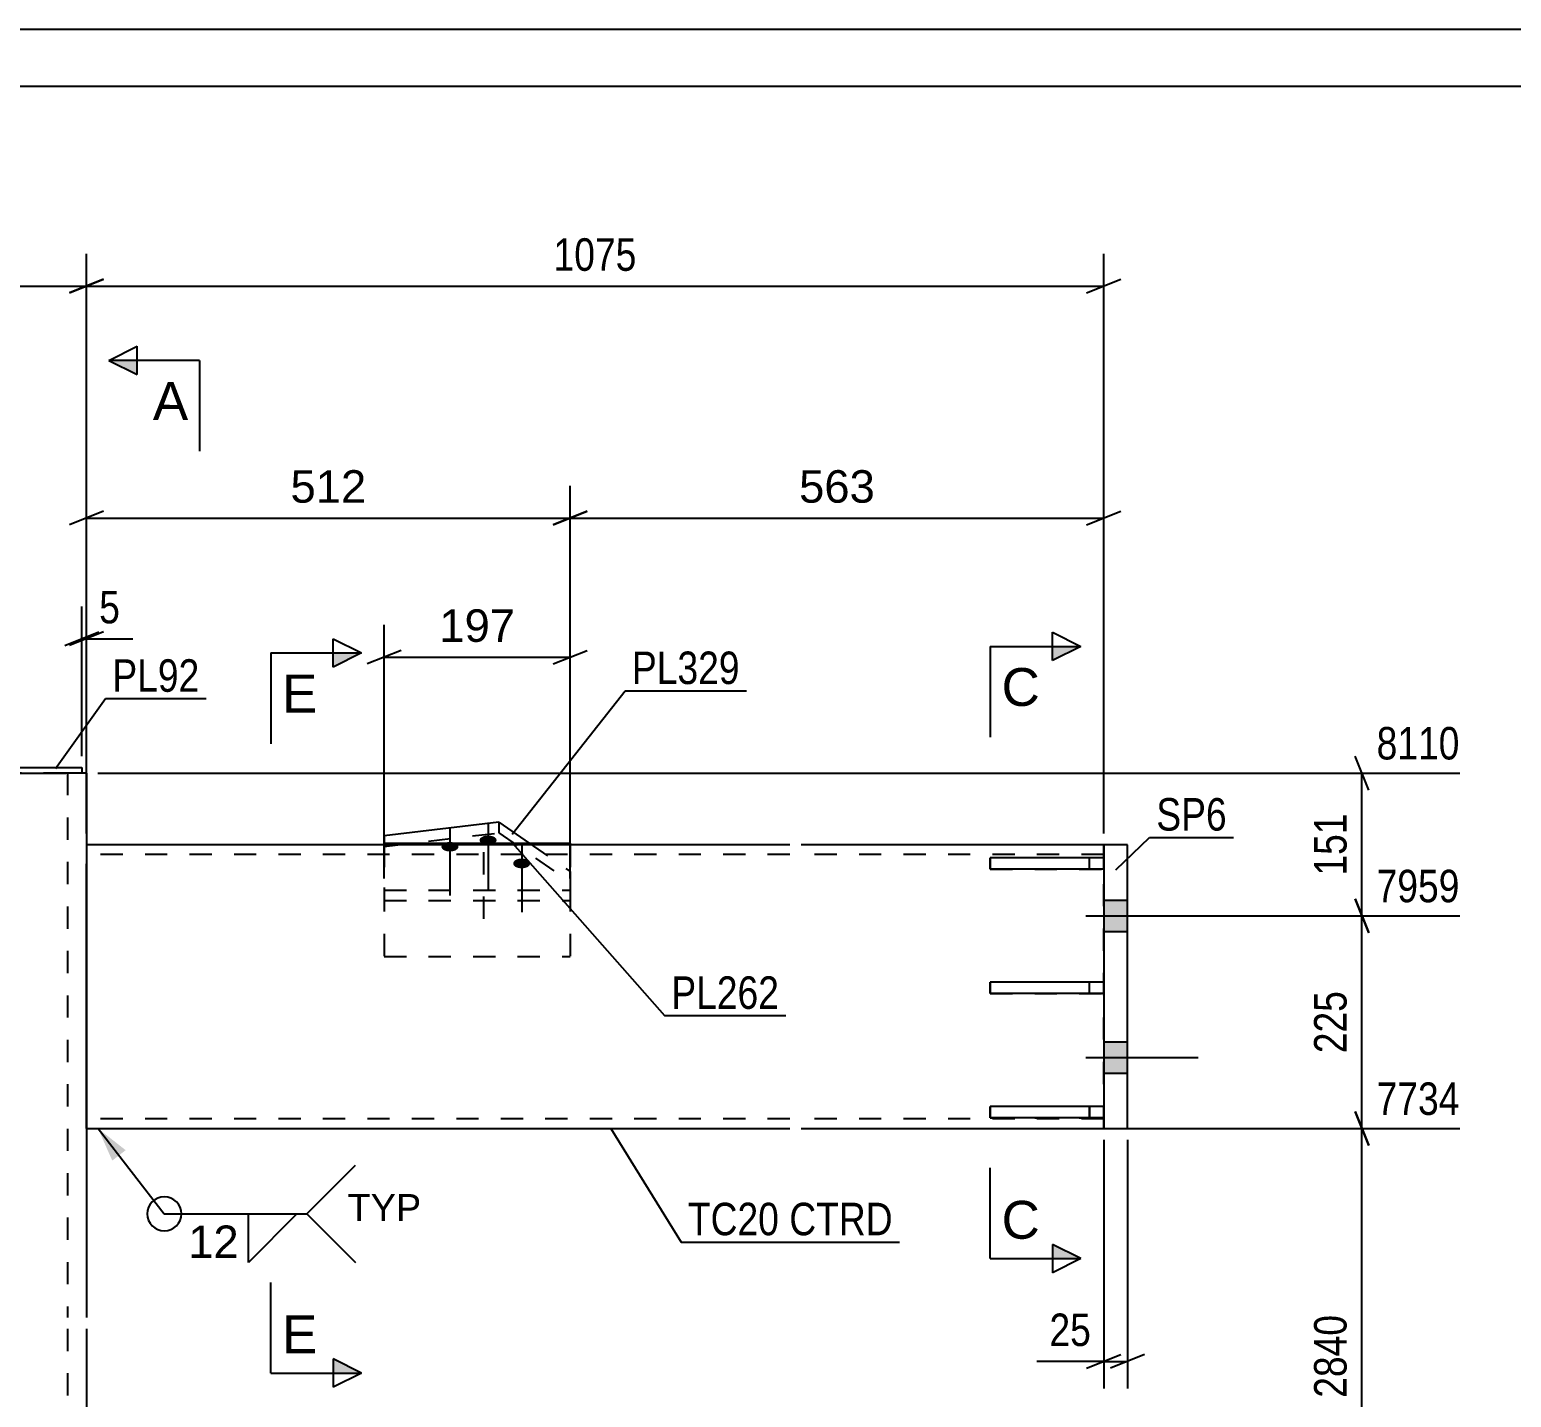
# Model space of a CAD drawing. Header units: millimetres. Extents: x -162 to 432, y -197 to 223.
# Drawn here: x 15.8 to 146.4, y 102.5 to 223.1 of the extents above; entities that cross this region are included whole.
import ezdxf

# ---------------------------------------------------------------- set-up
doc = ezdxf.new("R2010")
doc.units = ezdxf.units.MM
doc.linetypes.add('DXK_LINE_DOT2', pattern=[3.9198, 1.9599, -1.9599])
doc.linetypes.add('DXK_LINE_DOT3', pattern=[5.9187, 2.979, -0.9799, 0.9799, -0.9799])
doc.styles.add('Arial', font='ARIAL.TTF', dxfattribs={"height": 0.2})
doc.styles.add('Arial Narrow', font='ARIALN.TTF', dxfattribs={"height": 0.2})

# ---------------------------------------------------------------- blocks, each defined once
blk = doc.blocks.new('Unknown-284928118-1134')
at = {"color": 5, "linetype": 'Continuous'}
for p, q in [((432.12, 223.11), (-161.88, 223.11)), ((427.12, 218.11), (-156.88, 218.11))]:
    blk.add_line(p, q, dxfattribs=at)
blk = doc.blocks.new('Part-284928118-3013 - 2965')
at = {"color": 2, "linetype": 'Continuous'}
for p, q in [((-20.42, 158.06), (20.42, 158.06)), ((-20.42, 158.06), (-20.42, 157.56)), ((20.42, 158.06), (20.42, 157.56)), ((-20.42, 157.56), (-19.02, 157.56)), ((20.42, 157.56), (19.02, 157.56))]:
    blk.add_line(p, q, dxfattribs=at)
at = {"color": 7, "linetype": 'DXK_LINE_DOT2'}
blk.add_line((19.02, 157.56), (-19.02, 157.56), dxfattribs=at)
blk = doc.blocks.new('Part-284928118-3038 - 2965')
at = {"color": 2, "linetype": 'Continuous'}
for p, q in [((110.5, 151.22), (110.5, 150.08)), ((112.59, 151.22), (110.5, 151.22)), ((112.59, 126.22), (112.59, 151.22)), ((110.5, 149.08), (110.5, 139.12)), ((110.5, 138.12), (110.5, 128.16)), ((110.5, 127.16), (110.5, 126.22)), ((110.5, 126.22), (112.59, 126.22))]:
    blk.add_line(p, q, dxfattribs=at)
at = {"color": 7, "linetype": 'DXK_LINE_DOT2'}
for p, q in [((110.5, 150.08), (110.5, 149.08)), ((110.5, 139.12), (110.5, 138.12)), ((110.5, 128.16), (110.5, 127.16))]:
    blk.add_line(p, q, dxfattribs=at)
blk = doc.blocks.new('Part-284928118-2979 - 2965')
at = {"linetype": 'Continuous'}
blk.add_hatch(color=2, dxfattribs=at).paths.add_polyline_path([(0, 29.23), (-0.8, 30.63), (0.8, 30.63)])
at = {"color": 7, "linetype": 'DXK_LINE_DOT3'}
for p, q in [((0, 109.56), (0, 167.56)), ((0, 30.17), (0, 108.56)), ((0, -10), (0, 29.17))]:
    blk.add_line(p, q, dxfattribs=at)
at = {"color": 2, "linetype": 'Continuous'}
for p, q in [((-20.83, 157.56), (-20.83, 109.56)), ((-20.83, 157.56), (-20.42, 157.56)), ((-19.02, 157.56), (19.02, 157.56)), ((20.83, 157.56), (20.42, 157.56)), ((20.83, 157.56), (20.83, 109.56)), ((-20.83, 108.56), (-20.83, 30.17)), ((20.83, 108.56), (20.83, 30.17)), ((0, 29.23), (-0.8, 30.63)), ((-0.8, 30.63), (0.8, 30.63)), ((0.8, 30.63), (0, 29.23)), ((-20.83, 29.17), (-20.83, 12.5)), ((20.83, 29.17), (20.83, 12.5))]:
    blk.add_line(p, q, dxfattribs=at)
at = {"color": 7, "linetype": 'DXK_LINE_DOT2'}
for p, q in [((-19.04, 157.56), (-20.42, 157.56)), ((-19.02, 157.56), (-19.86, 157.56)), ((-19.17, 157.56), (-19.17, 109.56)), ((-19.04, 157.56), (-19.02, 157.56)), ((20.42, 157.56), (18.68, 157.56)), ((19.17, 157.56), (19.17, 109.56)), ((-19.17, 108.56), (-19.17, 30.17)), ((19.17, 108.56), (19.17, 30.17)), ((-19.17, 29.17), (-19.17, 0)), ((19.17, 29.17), (19.17, 0)), ((-20.83, 12.5), (-20.83, 0)), ((20.83, 12.5), (20.83, 0)), ((-20.83, 0), (20.83, 0))]:
    blk.add_line(p, q, dxfattribs=at)
at = {"color": 2, "linetype": 'Continuous'}
blk.add_circle((0, 30.13), 1, dxfattribs=at)
blk = doc.blocks.new('Bolt-284928118-2981 - 2965')
at = {"linetype": 'Continuous'}
for points in [[(110.5, 146.35), (110.5, 143.6), (112.59, 143.6), (112.59, 146.35)], [(110.5, 146.35), (110.5, 143.6), (112.59, 143.6), (112.59, 146.35)], [(110.5, 133.85), (110.5, 131.1), (112.59, 131.1), (112.59, 133.85)], [(110.5, 133.85), (110.5, 131.1), (112.59, 131.1), (112.59, 133.85)]]:
    blk.add_hatch(color=1, dxfattribs=at).paths.add_polyline_path(points)
at = {"color": 1, "linetype": 'Continuous'}
for p, q in [((110.5, 146.35), (112.59, 146.35)), ((110.5, 146.35), (112.59, 146.35)), ((108.92, 144.97), (118.84, 144.97)), ((108.92, 144.97), (118.84, 144.97)), ((110.5, 143.6), (112.59, 143.6)), ((110.5, 143.6), (112.59, 143.6)), ((110.5, 133.85), (112.59, 133.85)), ((110.5, 133.85), (112.59, 133.85)), ((108.92, 132.47), (118.84, 132.47)), ((108.92, 132.47), (118.84, 132.47)), ((110.5, 131.1), (112.59, 131.1)), ((110.5, 131.1), (112.59, 131.1))]:
    blk.add_line(p, q, dxfattribs=at)
blk = doc.blocks.new('Part-284928118-3183 - 2965')
at = {"color": 2, "linetype": 'Continuous'}
for p, q in [((57.18, 153.23), (47.08, 152.03)), ((57.18, 153.23), (59.86, 151.38)), ((47.08, 152.03), (47.08, 151.38))]:
    blk.add_line(p, q, dxfattribs=at)
at = {"color": 7, "linetype": 'DXK_LINE_DOT2'}
for p, q in [((57.18, 153.23), (57.18, 152.29)), ((47.08, 151.09), (57.18, 152.29)), ((57.18, 152.29), (63.48, 147.95)), ((47.08, 151.38), (47.08, 146.31)), ((59.86, 151.38), (63.48, 148.89)), ((63.48, 148.89), (63.48, 146.31)), ((47.08, 147.25), (63.48, 147.25)), ((47.08, 146.31), (63.48, 146.31))]:
    blk.add_line(p, q, dxfattribs=at)
blk = doc.blocks.new('Part-284928118-3100 - 2965')
at = {"color": 2, "linetype": 'Continuous'}
for p, q in [((20.84, 151.22), (20.84, 149.56)), ((82.84, 151.22), (20.84, 151.22)), ((110.5, 151.22), (83.84, 151.22)), ((20.84, 126.22), (20.84, 149.56)), ((20.84, 126.22), (82.84, 126.22)), ((83.84, 126.22), (110.5, 126.22))]:
    blk.add_line(p, q, dxfattribs=at)
at = {"color": 7, "linetype": 'DXK_LINE_DOT2'}
for p, q in [((82.84, 150.39), (20.84, 150.39)), ((110.5, 150.39), (83.84, 150.39)), ((110.5, 126.22), (110.5, 151.22)), ((20.84, 127.06), (20.84, 127.12)), ((82.84, 127.06), (20.84, 127.06)), ((110.5, 127.06), (83.84, 127.06))]:
    blk.add_line(p, q, dxfattribs=at)
blk = doc.blocks.new('Part-284928118-3151 - 2965')
at = {"color": 2, "linetype": 'Continuous'}
for p, q in [((47.08, 151.38), (47.08, 151.22)), ((47.08, 151.38), (63.48, 151.38)), ((63.48, 151.38), (63.48, 151.22))]:
    blk.add_line(p, q, dxfattribs=at)
at = {"color": 7, "linetype": 'DXK_LINE_DOT2'}
for p, q in [((47.08, 151.22), (47.08, 141.38)), ((63.48, 151.22), (63.48, 141.38)), ((47.08, 141.38), (63.48, 141.38))]:
    blk.add_line(p, q, dxfattribs=at)
blk = doc.blocks.new('Bolt-284928118-3152 - 2965')
at = {"linetype": 'Continuous'}
for points in [[(56.24, 151.22), (56.08, 151.23), (55.93, 151.25), (55.8, 151.3), (55.68, 151.36), (55.59, 151.43), (55.52, 151.51), (55.49, 151.59), (55.49, 151.68), (55.52, 151.77), (55.59, 151.85), (55.68, 151.92), (55.8, 151.98), (55.93, 152.02), (56.08, 152.05), (56.24, 152.06), (56.39, 152.05), (56.54, 152.02), (56.68, 151.98), (56.79, 151.92), (56.89, 151.85), (56.95, 151.77), (56.98, 151.68), (56.98, 151.59), (56.95, 151.51), (56.89, 151.43), (56.79, 151.36), (56.68, 151.3), (56.54, 151.25), (56.39, 151.23)], [(52.88, 150.64), (52.72, 150.65), (52.57, 150.68), (52.44, 150.72), (52.32, 150.78), (52.23, 150.86), (52.16, 150.94), (52.13, 151.02), (52.13, 151.11), (52.16, 151.2), (52.23, 151.28), (52.32, 151.35), (52.44, 151.41), (52.57, 151.45), (52.72, 151.48), (52.88, 151.49), (53.03, 151.48), (53.18, 151.45), (53.32, 151.41), (53.43, 151.35), (53.53, 151.28), (53.59, 151.2), (53.62, 151.11), (53.62, 151.02), (53.59, 150.94), (53.53, 150.86), (53.43, 150.78), (53.32, 150.72), (53.18, 150.68), (53.03, 150.65)], [(59.2, 149.16), (59.04, 149.17), (58.89, 149.2), (58.76, 149.24), (58.64, 149.3), (58.55, 149.38), (58.49, 149.46), (58.45, 149.55), (58.45, 149.64), (58.49, 149.73), (58.55, 149.81), (58.64, 149.88), (58.76, 149.94), (58.89, 149.99), (59.04, 150.02), (59.2, 150.03), (59.35, 150.02), (59.5, 149.99), (59.64, 149.94), (59.76, 149.88), (59.85, 149.81), (59.91, 149.73), (59.94, 149.64), (59.94, 149.55), (59.91, 149.46), (59.85, 149.38), (59.76, 149.3), (59.64, 149.24), (59.5, 149.2), (59.35, 149.17)]]:
    blk.add_hatch(color=1, dxfattribs=at).paths.add_polyline_path(points)
at = {"color": 1, "linetype": 'Continuous'}
for p, q in [((56.24, 153.2), (56.24, 147.33)), ((52.88, 152.63), (52.88, 146.76)), ((59.2, 151.16), (59.2, 145.29))]:
    blk.add_line(p, q, dxfattribs=at)
at = {"color": 1, "linetype": 'DXK_LINE_DOT2'}
blk.add_line((55.84, 150.59), (55.84, 144.72), dxfattribs=at)
blk = doc.blocks.new('Part-284928118-3153 - 2965')
at = {"color": 7, "linetype": 'DXK_LINE_DOT2'}
for p, q in [((110.5, 139.12), (100.5, 139.12)), ((100.5, 139.12), (100.5, 138.12)), ((109.25, 138.12), (109.25, 139.12)), ((110.5, 138.12), (110.5, 139.12)), ((100.5, 138.12), (110.5, 138.12))]:
    blk.add_line(p, q, dxfattribs=at)
blk = doc.blocks.new('Part-284928118-3154 - 2965')
at = {"color": 7, "linetype": 'DXK_LINE_DOT2'}
for p, q in [((110.5, 150.08), (100.5, 150.08)), ((100.5, 150.08), (100.5, 149.08)), ((100.5, 149.08), (110.5, 149.08)), ((109.25, 149.08), (109.25, 150.08)), ((110.5, 149.08), (110.5, 150.08))]:
    blk.add_line(p, q, dxfattribs=at)
blk = doc.blocks.new('Part-284928118-3155 - 2965')
at = {"color": 7, "linetype": 'DXK_LINE_DOT2'}
for p, q in [((110.5, 128.16), (100.5, 128.16)), ((100.5, 128.16), (100.5, 127.16)), ((109.25, 128.16), (109.25, 127.16)), ((110.5, 127.16), (110.5, 128.16)), ((100.5, 127.16), (110.5, 127.16))]:
    blk.add_line(p, q, dxfattribs=at)
blk = doc.blocks.new('Part-284928118-3156 - 2965')
at = {"color": 2, "linetype": 'Continuous'}
for p, q in [((110.5, 139.12), (100.5, 139.12)), ((100.5, 138.12), (100.5, 139.12)), ((110.5, 139.12), (110.5, 138.12)), ((110.5, 138.12), (100.5, 138.12))]:
    blk.add_line(p, q, dxfattribs=at)
at = {"color": 7, "linetype": 'DXK_LINE_DOT2'}
blk.add_line((109.25, 138.12), (109.25, 139.12), dxfattribs=at)
blk = doc.blocks.new('Part-284928118-3157 - 2965')
at = {"color": 2, "linetype": 'Continuous'}
for p, q in [((110.5, 150.08), (100.5, 150.08)), ((100.5, 149.08), (100.5, 150.08)), ((110.5, 149.08), (100.5, 149.08)), ((110.5, 150.08), (110.5, 149.08))]:
    blk.add_line(p, q, dxfattribs=at)
at = {"color": 7, "linetype": 'DXK_LINE_DOT2'}
blk.add_line((109.25, 149.08), (109.25, 150.08), dxfattribs=at)
blk = doc.blocks.new('Part-284928118-3158 - 2965')
at = {"color": 2, "linetype": 'Continuous'}
for p, q in [((110.5, 128.16), (100.5, 128.16)), ((100.5, 127.16), (100.5, 128.16)), ((110.5, 128.16), (110.5, 127.16)), ((110.5, 127.16), (100.5, 127.16))]:
    blk.add_line(p, q, dxfattribs=at)
at = {"color": 7, "linetype": 'DXK_LINE_DOT2'}
blk.add_line((109.25, 127.16), (109.25, 128.16), dxfattribs=at)
blk = doc.blocks.new('StraightDimension-284928118-3188 - 2965')
at = {"color": 7, "linetype": 'Continuous'}
for p, q in [((110.5, 125.22), (110.5, 103.29)), ((112.59, 125.22), (112.59, 103.29)), ((109, 105.09), (112, 106.29)), ((114.09, 106.29), (111.09, 105.09)), ((110.5, 105.69), (104.6, 105.69)), ((110.5, 105.69), (104.6, 105.69)), ((110.5, 105.69), (112.59, 105.69))]:
    blk.add_line(p, q, dxfattribs=at)
at = {"color": 0}
blk.add_wipeout([(109.98, 106.44), (109.98, 110.64), (105.12, 110.64), (105.12, 106.44)], dxfattribs=at)
at = {"color": 3, "style": 'Arial Narrow'}
blk.add_text('25', height=2.863, dxfattribs=at).set_placement((105.72, 107.04))
blk = doc.blocks.new('StraightDimension-284928118-3196 - 2965')
at = {"color": 7, "linetype": 'Continuous'}
for p, q in [((47.08, 148.25), (47.08, 170.63)), ((63.48, 148.25), (63.48, 170.63)), ((48.58, 168.38), (45.58, 167.18)), ((47.08, 167.78), (63.48, 167.78)), ((61.98, 167.18), (64.98, 168.38))]:
    blk.add_line(p, q, dxfattribs=at)
at = {"color": 0}
blk.add_wipeout([(59.21, 168.53), (59.21, 172.73), (51.34, 172.73), (51.34, 168.53)], dxfattribs=at)
at = {"color": 3, "style": 'Arial'}
blk.add_text('197', height=2.865, dxfattribs=at).set_placement((51.94, 169.13))
blk = doc.blocks.new('StraightDimension-284928118-3278 - 2965')
at = {"color": 7, "linetype": 'Continuous'}
for p, q in [((20.42, 159.06), (20.42, 172.26)), ((20.83, 158.56), (20.83, 172.26)), ((18.92, 168.81), (21.92, 170.01)), ((22.33, 170.01), (19.33, 168.81)), ((20.42, 169.41), (20.83, 169.41)), ((20.83, 169.41), (24.91, 169.41)), ((20.83, 169.41), (24.91, 169.41))]:
    blk.add_line(p, q, dxfattribs=at)
at = {"color": 0}
blk.add_wipeout([(24.39, 170.16), (24.39, 174.36), (21.36, 174.36), (21.36, 170.16)], dxfattribs=at)
at = {"color": 3, "style": 'Arial Narrow'}
blk.add_text('5', height=2.86, dxfattribs=at).set_placement((21.96, 170.76))
blk = doc.blocks.new('StraightDimension-284928118-3300 - 2965')
at = {"color": 7, "linetype": 'Continuous'}
for p, q in [((20.84, 152.22), (20.84, 203.35)), ((110.5, 152.22), (110.5, 203.35)), ((22.34, 201.1), (19.34, 199.9)), ((20.84, 200.5), (110.5, 200.5)), ((109, 199.9), (112, 201.1))]:
    blk.add_line(p, q, dxfattribs=at)
at = {"color": 0}
blk.add_wipeout([(69.93, 201.25), (69.93, 205.45), (61.41, 205.45), (61.41, 201.25)], dxfattribs=at)
at = {"color": 3, "style": 'Arial Narrow'}
blk.add_text('1075', height=2.863, dxfattribs=at).set_placement((62.01, 201.85))
blk = doc.blocks.new('StraightDimension-284928118-3308 - 2965')
at = {"color": 7, "linetype": 'Continuous'}
for p, q in [((-20.83, 152.22), (-20.83, 203.35)), ((20.84, 152.22), (20.84, 203.35)), ((-19.33, 201.1), (-22.33, 199.9)), ((-20.83, 200.5), (20.84, 200.5)), ((19.34, 199.9), (22.34, 201.1))]:
    blk.add_line(p, q, dxfattribs=at)
at = {"color": 0}
blk.add_wipeout([(3.34, 201.25), (3.34, 205.45), (-3.34, 205.45), (-3.34, 201.25)], dxfattribs=at)
at = {"color": 3, "style": 'Arial Narrow'}
blk.add_text('500', height=2.863, dxfattribs=at).set_placement((-2.74, 201.85))
blk = doc.blocks.new('StraightDimension-284928118-3417 - 2965')
at = {"color": 7, "linetype": 'Continuous'}
for p, q in [((63.48, 150.86), (63.48, 182.9)), ((110.5, 152.22), (110.5, 182.9)), ((64.98, 180.65), (61.98, 179.45)), ((109, 179.45), (112, 180.65)), ((63.48, 180.05), (110.5, 180.05))]:
    blk.add_line(p, q, dxfattribs=at)
at = {"color": 0}
blk.add_wipeout([(90.93, 180.8), (90.93, 185), (83.05, 185), (83.05, 180.8)], dxfattribs=at)
at = {"color": 3, "style": 'Arial'}
blk.add_text('563', height=2.865, dxfattribs=at).set_placement((83.65, 181.4))
blk = doc.blocks.new('StraightDimension-284928118-3425 - 2965')
at = {"color": 7, "linetype": 'Continuous'}
for p, q in [((20.84, 152.22), (20.84, 182.9)), ((63.48, 150.86), (63.48, 182.9)), ((22.34, 180.65), (19.34, 179.45)), ((61.98, 179.45), (64.98, 180.65)), ((20.84, 180.05), (63.48, 180.05))]:
    blk.add_line(p, q, dxfattribs=at)
at = {"color": 0}
blk.add_wipeout([(46.09, 180.8), (46.09, 185), (38.22, 185), (38.22, 180.8)], dxfattribs=at)
at = {"color": 3, "style": 'Arial'}
blk.add_text('512', height=2.865, dxfattribs=at).set_placement((38.82, 181.4))
blk = doc.blocks.new('StraightDimension-284928118-7248 - 2965')
at = {"color": 7, "linetype": 'Continuous'}
for p, q in [((133.86, 156.06), (132.66, 159.06)), ((21.83, 157.56), (141.88, 157.56)), ((133.26, 144.97), (133.26, 157.56)), ((132.66, 146.47), (133.86, 143.47)), ((113.59, 144.97), (141.88, 144.97))]:
    blk.add_line(p, q, dxfattribs=at)
at = {"color": 0}
blk.add_wipeout([(132.51, 154.61), (128.31, 154.61), (128.31, 147.92), (132.51, 147.92)], dxfattribs=at)
at = {"color": 3, "style": 'Arial Narrow'}
blk.add_text('151', height=2.863, rotation=90.0002, dxfattribs=at).set_placement((131.91, 148.52))
at = {"color": 0, "linetype": 'Continuous'}
blk.add_wipeout([(142.48, 158.16), (142.48, 162.36), (133.96, 162.36), (133.96, 158.16)], dxfattribs=at)
at = {"color": 3, "linetype": 'Continuous', "style": 'Arial Narrow'}
blk.add_text('8110', height=2.863, dxfattribs=at).set_placement((134.56, 158.76))
blk = doc.blocks.new('StraightDimension-284928118-7249 - 2965')
at = {"color": 7, "linetype": 'Continuous'}
for p, q in [((133.86, 143.47), (132.66, 146.47)), ((113.59, 144.97), (141.88, 144.97)), ((133.26, 126.22), (133.26, 144.97)), ((132.66, 127.72), (133.86, 124.72)), ((111.5, 126.22), (141.88, 126.22))]:
    blk.add_line(p, q, dxfattribs=at)
at = {"color": 0}
blk.add_wipeout([(132.51, 138.94), (128.31, 138.94), (128.31, 132.26), (132.51, 132.26)], dxfattribs=at)
at = {"color": 3, "style": 'Arial Narrow'}
blk.add_text('225', height=2.863, rotation=90.0002, dxfattribs=at).set_placement((131.91, 132.86))
at = {"color": 0, "linetype": 'Continuous'}
blk.add_wipeout([(142.48, 145.57), (142.48, 149.77), (133.96, 149.77), (133.96, 145.57)], dxfattribs=at)
at = {"color": 3, "linetype": 'Continuous', "style": 'Arial Narrow'}
blk.add_text('7959', height=2.863, dxfattribs=at).set_placement((134.56, 146.17))
blk = doc.blocks.new('StraightDimension-284928118-7250 - 2965')
at = {"color": 7, "linetype": 'Continuous'}
for p, q in [((133.86, 124.72), (132.66, 127.72)), ((111.5, 126.22), (141.88, 126.22)), ((133.26, 86.06), (133.26, 126.22)), ((132.66, 87.56), (133.86, 84.56)), ((66.83, 86.06), (141.88, 86.06))]:
    blk.add_line(p, q, dxfattribs=at)
at = {"color": 0}
blk.add_wipeout([(132.51, 110.4), (128.31, 110.4), (128.31, 101.88), (132.51, 101.88)], dxfattribs=at)
at = {"color": 3, "style": 'Arial Narrow'}
blk.add_text('2840', height=2.863, rotation=90.0002, dxfattribs=at).set_placement((131.91, 102.48))
at = {"color": 0, "linetype": 'Continuous'}
blk.add_wipeout([(142.48, 126.82), (142.48, 131.02), (133.96, 131.02), (133.96, 126.82)], dxfattribs=at)
at = {"color": 3, "linetype": 'Continuous', "style": 'Arial Narrow'}
blk.add_text('7734', height=2.863, dxfattribs=at).set_placement((134.56, 127.42))
blk = doc.blocks.new('Mark-284928118-3096 - 2965')
at = {"color": 0}
for points in [[(81.89, 116.81), (81.89, 119.81), (73.85, 119.81), (73.85, 116.81)], [(91.91, 116.81), (91.91, 119.81), (82.79, 119.81), (82.79, 116.81)]]:
    blk.add_wipeout(points, dxfattribs=at)
for points in [[(81.89, 116.81), (81.89, 119.81), (73.85, 119.81), (73.85, 116.81)], [(91.91, 116.81), (91.91, 119.81), (82.79, 119.81), (82.79, 116.81)]]:
    blk.add_wipeout(points, dxfattribs=at)
at = {"color": 30, "linetype": 'Continuous'}
for p, q in [((67.07, 126.22), (73.25, 116.21)), ((73.25, 116.21), (92.51, 116.21))]:
    blk.add_line(p, q, dxfattribs=at)
at = {"color": 3, "style": 'Arial Narrow'}
for s, p in [('TC20', (73.85, 116.81)), ('CTRD', (82.79, 116.81))]:
    blk.add_text(s, height=2.863, dxfattribs=at).set_placement(p)
blk = doc.blocks.new('Mark-284928118-3034 - 2965')
at = {"color": 0}
blk.add_wipeout([(121.35, 152.49), (121.35, 155.49), (115.14, 155.49), (115.14, 152.49)], dxfattribs=at)
blk.add_wipeout([(121.35, 152.49), (121.35, 155.49), (115.14, 155.49), (115.14, 152.49)], dxfattribs=at)
at = {"color": 30, "linetype": 'Continuous'}
for p, q in [((111.56, 149.04), (114.54, 151.89)), ((114.54, 151.89), (121.95, 151.89))]:
    blk.add_line(p, q, dxfattribs=at)
at = {"color": 3, "style": 'Arial Narrow'}
blk.add_text('SP6', height=2.863, dxfattribs=at).set_placement((115.14, 152.49))
blk = doc.blocks.new('Mark-284928118-3179 - 2965')
at = {"color": 0}
blk.add_wipeout([(78.42, 165.41), (78.42, 168.41), (68.92, 168.41), (68.92, 165.41)], dxfattribs=at)
blk.add_wipeout([(78.42, 165.41), (78.42, 168.41), (68.92, 168.41), (68.92, 165.41)], dxfattribs=at)
at = {"color": 30, "linetype": 'Continuous'}
for p, q in [((58.35, 152.16), (68.32, 164.81)), ((68.32, 164.81), (79.02, 164.81))]:
    blk.add_line(p, q, dxfattribs=at)
at = {"color": 3, "style": 'Arial Narrow'}
blk.add_text('PL329', height=2.863, dxfattribs=at).set_placement((68.92, 165.41))
blk = doc.blocks.new('Mark-284928118-3009 - 2965')
at = {"color": 0}
blk.add_wipeout([(30.79, 164.73), (30.79, 167.73), (23.12, 167.73), (23.12, 164.73)], dxfattribs=at)
blk.add_wipeout([(30.79, 164.73), (30.79, 167.73), (23.12, 167.73), (23.12, 164.73)], dxfattribs=at)
at = {"color": 30, "linetype": 'Continuous'}
for p, q in [((18.11, 157.95), (22.52, 164.13)), ((22.52, 164.13), (31.39, 164.13))]:
    blk.add_line(p, q, dxfattribs=at)
at = {"color": 3, "style": 'Arial Narrow'}
blk.add_text('PL92', height=2.863, dxfattribs=at).set_placement((23.12, 164.73))
blk = doc.blocks.new('SectionMark-284928118-3537 - 2965')
at = {"linetype": 'Continuous'}
for points in [[(106, 167.48), (106, 168.73), (108.5, 168.73)], [(106, 114.75), (106, 116), (108.5, 114.75)]]:
    blk.add_hatch(color=6, dxfattribs=at).paths.add_polyline_path(points)
at = {"color": 6, "linetype": 'Continuous'}
for p, q in [((106, 167.48), (106, 169.98)), ((106, 169.98), (108.5, 168.73)), ((100.5, 168.73), (100.5, 160.73)), ((100.5, 168.73), (108.5, 168.73)), ((108.5, 168.73), (106, 167.48)), ((100.5, 114.75), (100.5, 122.75)), ((108.5, 114.75), (106, 116)), ((106, 116), (106, 113.5)), ((100.5, 114.75), (108.5, 114.75)), ((108.5, 114.75), (106, 113.5))]:
    blk.add_line(p, q, dxfattribs=at)
at = {"color": 0, "linetype": 'Continuous'}
for points in [[(104.87, 163.48), (104.87, 166.98), (101.5, 166.98), (101.5, 163.48)], [(104.87, 116.5), (104.87, 120), (101.5, 120), (101.5, 116.5)]]:
    blk.add_wipeout(points, dxfattribs=at)
at = {"color": 3, "linetype": 'Continuous', "style": 'Arial'}
for p in [(101.5, 163.48), (101.5, 116.5)]:
    blk.add_text('C', height=3.34, dxfattribs=at).set_placement(p)
blk = doc.blocks.new('Mark-284928118-3147 - 2965')
at = {"color": 0}
blk.add_wipeout([(81.89, 136.77), (81.89, 139.77), (72.39, 139.77), (72.39, 136.77)], dxfattribs=at)
blk.add_wipeout([(81.89, 136.77), (81.89, 139.77), (72.39, 139.77), (72.39, 136.77)], dxfattribs=at)
at = {"color": 30, "linetype": 'Continuous'}
for p, q in [((58.39, 151.38), (71.79, 136.17)), ((71.79, 136.17), (82.49, 136.17))]:
    blk.add_line(p, q, dxfattribs=at)
at = {"color": 3, "style": 'Arial Narrow'}
blk.add_text('PL262', height=2.863, dxfattribs=at).set_placement((72.39, 136.77))
blk = doc.blocks.new('WeldMark-284928118-3549 - 2965')
at = {"linetype": 'Continuous'}
blk.add_hatch(color=30, dxfattribs=at).paths.add_polyline_path([(23.11, 123.39), (21.86, 126.22), (24.29, 124.31)])
at = {"color": 30, "linetype": 'Continuous'}
for p, q in [((21.86, 126.22), (27.7, 118.7)), ((27.7, 118.7), (40.25, 118.7))]:
    blk.add_line(p, q, dxfattribs=at)
at = {"color": 3, "linetype": 'Continuous'}
for p, q in [((40.25, 118.7), (44.54, 122.98)), ((35.11, 118.7), (39.39, 118.7)), ((39.39, 118.7), (35.11, 114.41)), ((35.11, 114.41), (35.11, 118.7)), ((40.25, 118.7), (44.54, 114.41))]:
    blk.add_line(p, q, dxfattribs=at)
blk.add_arc((27.7, 118.7), 1.5, 90, 270, dxfattribs=at)
at = {"color": 0}
blk.add_wipeout([(34.45, 114.6), (34.45, 118), (29.6, 118), (29.6, 114.6)], dxfattribs=at)
at = {"color": 3, "linetype": 'Continuous'}
blk.add_arc((27.7, 118.7), 1.5, 270, 90, dxfattribs=at)
at = {"color": 3, "style": 'Arial'}
blk.add_text('12', height=2.865, dxfattribs=at).set_placement((29.8, 114.8))
at = {"color": 0, "linetype": 'Continuous'}
blk.add_wipeout([(50.33, 118.05), (50.33, 120.55), (43.85, 120.55), (43.85, 118.05)], dxfattribs=at)
blk.add_wipeout([(50.33, 118.05), (50.33, 120.55), (43.85, 120.55), (43.85, 118.05)], dxfattribs=at)
at = {"color": 3, "linetype": 'Continuous', "style": 'Arial'}
blk.add_text('TYP', height=2.388, dxfattribs=at).set_placement((43.85, 118.05))
blk = doc.blocks.new('SectionMark-284928118-3547 - 2965')
at = {"linetype": 'Continuous'}
for points in [[(42.58, 166.9), (42.58, 168.15), (45.08, 168.15)], [(42.58, 104.65), (42.58, 105.9), (45.08, 104.65)]]:
    blk.add_hatch(color=6, dxfattribs=at).paths.add_polyline_path(points)
at = {"color": 6, "linetype": 'Continuous'}
for p, q in [((42.58, 166.9), (42.58, 169.4)), ((42.58, 169.4), (45.08, 168.15)), ((37.08, 168.15), (37.08, 160.15)), ((37.08, 168.15), (45.08, 168.15)), ((45.08, 168.15), (42.58, 166.9)), ((37.08, 104.65), (37.08, 112.65)), ((45.08, 104.65), (42.58, 105.9)), ((42.58, 105.9), (42.58, 103.4)), ((37.08, 104.65), (45.08, 104.65)), ((45.08, 104.65), (42.58, 103.4))]:
    blk.add_line(p, q, dxfattribs=at)
at = {"color": 0, "linetype": 'Continuous'}
for points in [[(41.19, 162.9), (41.19, 166.4), (38.08, 166.4), (38.08, 162.9)], [(41.19, 106.4), (41.19, 109.9), (38.08, 109.9), (38.08, 106.4)]]:
    blk.add_wipeout(points, dxfattribs=at)
at = {"color": 3, "linetype": 'Continuous', "style": 'Arial'}
for p in [(38.08, 162.9), (38.08, 106.4)]:
    blk.add_text('E', height=3.34, dxfattribs=at).set_placement(p)
blk = doc.blocks.new('SectionMark-284928118-3533 - 2965')
at = {"linetype": 'Continuous'}
for points in [[(25.3, 193.95), (25.3, 192.7), (22.8, 193.95)], [(25.16, -24.55), (25.16, -25.8), (22.66, -25.8)]]:
    blk.add_hatch(color=6, dxfattribs=at).paths.add_polyline_path(points)
at = {"color": 6, "linetype": 'Continuous'}
for p, q in [((22.8, 193.95), (25.3, 195.2)), ((25.3, 192.7), (25.3, 195.2)), ((30.8, 193.95), (22.8, 193.95)), ((22.8, 193.95), (25.3, 192.7)), ((30.8, 193.95), (30.8, 185.95)), ((30.66, -25.8), (30.66, -17.8)), ((22.66, -25.8), (25.16, -24.55)), ((25.16, -24.55), (25.16, -27.05)), ((30.66, -25.8), (22.66, -25.8)), ((25.16, -27.05), (22.66, -25.8))]:
    blk.add_line(p, q, dxfattribs=at)
at = {"color": 0, "linetype": 'Continuous'}
for points in [[(29.8, 188.7), (29.8, 192.2), (26.69, 192.2), (26.69, 188.7)], [(29.66, -24.05), (29.66, -20.55), (26.55, -20.55), (26.55, -24.05)]]:
    blk.add_wipeout(points, dxfattribs=at)
at = {"color": 3, "linetype": 'Continuous', "style": 'Arial'}
for p in [(26.69, 188.7), (26.55, -24.05)]:
    blk.add_text('A', height=3.34, rotation=-0.0115, dxfattribs=at).set_placement(p)

msp = doc.modelspace()

# ---------------------------------------------------------------- block references
for name in ['Unknown-284928118-1134', 'Part-284928118-2979 - 2965', 'Part-284928118-3013 - 2965', 'Part-284928118-3183 - 2965', 'Bolt-284928118-3152 - 2965', 'Part-284928118-3100 - 2965', 'Part-284928118-3151 - 2965', 'Part-284928118-3038 - 2965', 'Part-284928118-3154 - 2965', 'Part-284928118-3157 - 2965', 'Bolt-284928118-2981 - 2965', 'Part-284928118-3153 - 2965', 'Part-284928118-3156 - 2965', 'Part-284928118-3155 - 2965', 'Part-284928118-3158 - 2965']:
    msp.add_blockref(name, (0, 0))

# ---------------------------------------------------------------- next in the draw order: block references
for name in ['StraightDimension-284928118-3278 - 2965', 'StraightDimension-284928118-3196 - 2965', 'WeldMark-284928118-3549 - 2965', 'StraightDimension-284928118-3188 - 2965']:
    msp.add_blockref(name, (0, 0))

# ---------------------------------------------------------------- next in the draw order: block references
msp.add_blockref('StraightDimension-284928118-3300 - 2965', (0, 0))

# ---------------------------------------------------------------- next in the draw order: block references
for name in ['StraightDimension-284928118-3308 - 2965', 'StraightDimension-284928118-3417 - 2965']:
    msp.add_blockref(name, (0, 0))

# ---------------------------------------------------------------- next in the draw order: block references
msp.add_blockref('StraightDimension-284928118-3425 - 2965', (0, 0))

# ---------------------------------------------------------------- next in the draw order: block references
msp.add_blockref('StraightDimension-284928118-7248 - 2965', (0, 0))

# ---------------------------------------------------------------- next in the draw order: block references
for name in ['SectionMark-284928118-3547 - 2965', 'Mark-284928118-3009 - 2965', 'Mark-284928118-3179 - 2965', 'Mark-284928118-3147 - 2965', 'StraightDimension-284928118-7249 - 2965']:
    msp.add_blockref(name, (0, 0))

# ---------------------------------------------------------------- next in the draw order: block references
for name in ['SectionMark-284928118-3533 - 2965', 'Mark-284928118-3034 - 2965', 'StraightDimension-284928118-7250 - 2965']:
    msp.add_blockref(name, (0, 0))

# ---------------------------------------------------------------- next in the draw order: block references
for name in ['SectionMark-284928118-3537 - 2965', 'Mark-284928118-3096 - 2965']:
    msp.add_blockref(name, (0, 0))

doc.saveas('drawing.dxf')
